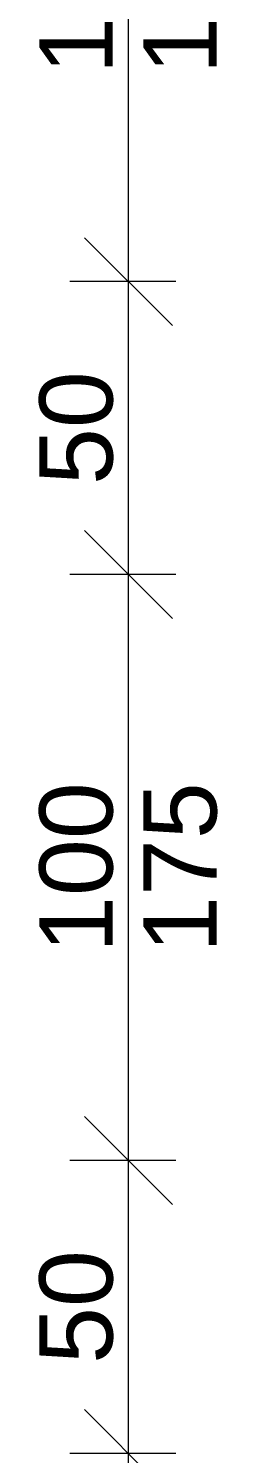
# Model space of a CAD drawing. Header units: centimetres. Extents: x -5566 to 5867, y -120 to 4683.
# Drawn here: x -5174.9 to -5140.8, y 1115.5 to 1358.7 of the extents above; entities that cross this region are included whole.
import ezdxf

# ---------------------------------------------------------------- set-up
doc = ezdxf.new("R2010")
doc.units = ezdxf.units.CM
doc.layers.add('A-ANNO-DIMS', color=211, linetype='Continuous', lineweight=5)
doc.styles.add('Arial', font='arial.ttf', dxfattribs={"height": 12.5})
doc.dimstyles.new('200_100_2_5mm_Arial_cm___OpenHeight', dxfattribs={"dimscale": 30.48, "dimtxt": 12.753242, "dimasz": 0.492126, "dimexe": 0.328084, "dimexo": 0.0625, "dimgap": 0.082021, "dimtad": 1, "dimdec": 0, "dimzin": 0, "dimdsep": 46, "dimtxsty": 'Arial', "dimblk1": 'OBLIQUE', "dimblk2": 'OBLIQUE', "dimsah": 1, "dimcen": 0.09, "dimdle": 0.328084, "dimazin": 0, "dimtfac": 1, "dimtdec": 4, "dimtix": 1, "dimtmove": 0, "dimatfit": 3, "dimfxl": 0.328084, "dimfxlon": 1, "dimtvp": 1, "dimtolj": 1, "dimtzin": 0, "dimlwd": 18, "dimlwe": 18, "dimarcsym": 2})

# ---------------------------------------------------------------- blocks, each defined once
blk = doc.blocks.new('_Oblique')
at = {"color": 0, "linetype": 'ByBlock', "lineweight": -2}
blk.add_line((-0.5, -0.5), (0.5, 0.5), dxfattribs=at)
blk = doc.blocks.new('DIMBLOCK189-Level _9_00')
at = {"layer": 'A-ANNO-DIMS', "color": 0, "lineweight": 18, "transparency": 16777216}
for p, q in [((-5157.84, 1005.49), (-5157.84, 1125.49)), ((-5149.74, 1115.49), (-5167.84, 1115.49)), ((-5149.74, 1015.49), (-5167.84, 1015.49))]:
    blk.add_line(p, q, dxfattribs=at)
at = {"layer": 'Defpoints', "color": 0, "transparency": 16777216}
for p in [(-5157.84, 1115.49), (-5147.84, 1115.49), (-5147.84, 1015.49)]:
    blk.add_point(p, dxfattribs=at)
at = {"layer": 'A-ANNO-DIMS', "color": 0, "lineweight": 18, "transparency": 16777216, "xscale": 15, "yscale": 15, "zscale": 15}
for p, rotation in [((-5157.84, 1115.49), 90), ((-5157.84, 1015.49), 270)]:
    blk.add_blockref('_Oblique', p, dxfattribs=dict(at, rotation=rotation))
at = {"layer": 'A-ANNO-DIMS', "color": 0, "lineweight": 18, "transparency": 16777216, "char_height": 12.5, "width": 34.6103, "attachment_point": 5, "rotation": 90, "style": 'Arial'}
for s, insert in [('\\A1;100', (-5166.72, 1065.49)), ('\\A1;175', (-5148.96, 1065.49))]:
    blk.add_mtext(s, dxfattribs=dict(at, insert=insert))
blk = doc.blocks.new('DIMBLOCK190-Level _9_00')
at = {"layer": 'A-ANNO-DIMS', "color": 0, "lineweight": 18, "transparency": 16777216}
for p, q in [((-5157.84, 1105.49), (-5157.84, 1175.49)), ((-5149.74, 1165.49), (-5167.84, 1165.49)), ((-5149.74, 1115.49), (-5167.84, 1115.49))]:
    blk.add_line(p, q, dxfattribs=at)
at = {"layer": 'Defpoints', "color": 0, "transparency": 16777216}
for p in [(-5157.84, 1165.49), (-5147.84, 1165.49), (-5147.84, 1115.49)]:
    blk.add_point(p, dxfattribs=at)
at = {"layer": 'A-ANNO-DIMS', "color": 0, "lineweight": 18, "transparency": 16777216, "xscale": 15, "yscale": 15, "zscale": 15}
for p, rotation in [((-5157.84, 1165.49), 90), ((-5157.84, 1115.49), 270)]:
    blk.add_blockref('_Oblique', p, dxfattribs=dict(at, rotation=rotation))
at = {"layer": 'A-ANNO-DIMS', "color": 0, "lineweight": 18, "transparency": 16777216, "insert": (-5166.72, 1140.49), "char_height": 12.5, "width": 23.0736, "attachment_point": 5, "rotation": 90, "style": 'Arial'}
blk.add_mtext('\\A1;50', dxfattribs=at)
blk = doc.blocks.new('DIMBLOCK191-Level _9_00')
at = {"layer": 'A-ANNO-DIMS', "color": 0, "lineweight": 18, "transparency": 16777216}
for p, q in [((-5157.84, 1155.49), (-5157.84, 1275.49)), ((-5149.74, 1265.49), (-5167.84, 1265.49)), ((-5149.74, 1165.49), (-5167.84, 1165.49))]:
    blk.add_line(p, q, dxfattribs=at)
at = {"layer": 'Defpoints', "color": 0, "transparency": 16777216}
for p in [(-5157.84, 1265.49), (-5147.84, 1265.49), (-5147.84, 1165.49)]:
    blk.add_point(p, dxfattribs=at)
at = {"layer": 'A-ANNO-DIMS', "color": 0, "lineweight": 18, "transparency": 16777216, "xscale": 15, "yscale": 15, "zscale": 15}
for p, rotation in [((-5157.84, 1265.49), 90), ((-5157.84, 1165.49), 270)]:
    blk.add_blockref('_Oblique', p, dxfattribs=dict(at, rotation=rotation))
at = {"layer": 'A-ANNO-DIMS', "color": 0, "lineweight": 18, "transparency": 16777216, "char_height": 12.5, "width": 34.6103, "attachment_point": 5, "rotation": 90, "style": 'Arial'}
for s, insert in [('\\A1;100', (-5166.72, 1215.49)), ('\\A1;175', (-5148.96, 1215.49))]:
    blk.add_mtext(s, dxfattribs=dict(at, insert=insert))
blk = doc.blocks.new('DIMBLOCK192-Level _9_00')
at = {"layer": 'A-ANNO-DIMS', "color": 0, "lineweight": 18, "transparency": 16777216}
for p, q in [((-5157.84, 1255.49), (-5157.84, 1325.49)), ((-5149.74, 1315.49), (-5167.84, 1315.49)), ((-5149.74, 1265.49), (-5167.84, 1265.49))]:
    blk.add_line(p, q, dxfattribs=at)
at = {"layer": 'Defpoints', "color": 0, "transparency": 16777216}
for p in [(-5157.84, 1315.49), (-5147.84, 1315.49), (-5147.84, 1265.49)]:
    blk.add_point(p, dxfattribs=at)
at = {"layer": 'A-ANNO-DIMS', "color": 0, "lineweight": 18, "transparency": 16777216, "xscale": 15, "yscale": 15, "zscale": 15}
for p, rotation in [((-5157.84, 1315.49), 90), ((-5157.84, 1265.49), 270)]:
    blk.add_blockref('_Oblique', p, dxfattribs=dict(at, rotation=rotation))
at = {"layer": 'A-ANNO-DIMS', "color": 0, "lineweight": 18, "transparency": 16777216, "insert": (-5166.72, 1290.49), "char_height": 12.5, "width": 23.0736, "attachment_point": 5, "rotation": 90, "style": 'Arial'}
blk.add_mtext('\\A1;50', dxfattribs=at)
blk = doc.blocks.new('DIMBLOCK193-Level _9_00')
at = {"layer": 'A-ANNO-DIMS', "color": 0, "lineweight": 18, "transparency": 16777216}
for p, q in [((-5157.84, 1305.49), (-5157.84, 1425.49)), ((-5149.74, 1415.49), (-5167.84, 1415.49)), ((-5149.74, 1315.49), (-5167.84, 1315.49))]:
    blk.add_line(p, q, dxfattribs=at)
at = {"layer": 'Defpoints', "color": 0, "transparency": 16777216}
for p in [(-5157.84, 1415.49), (-5147.84, 1415.49), (-5147.84, 1315.49)]:
    blk.add_point(p, dxfattribs=at)
at = {"layer": 'A-ANNO-DIMS', "color": 0, "lineweight": 18, "transparency": 16777216, "xscale": 15, "yscale": 15, "zscale": 15}
for p, rotation in [((-5157.84, 1415.49), 90), ((-5157.84, 1315.49), 270)]:
    blk.add_blockref('_Oblique', p, dxfattribs=dict(at, rotation=rotation))
at = {"layer": 'A-ANNO-DIMS', "color": 0, "lineweight": 18, "transparency": 16777216, "char_height": 12.5, "width": 34.6103, "attachment_point": 5, "rotation": 90, "style": 'Arial'}
for s, insert in [('\\A1;100', (-5166.72, 1365.49)), ('\\A1;175', (-5148.96, 1365.49))]:
    blk.add_mtext(s, dxfattribs=dict(at, insert=insert))

msp = doc.modelspace()

# ---------------------------------------------------------------- dimensions: what is measured, and where the dimension line sits
at = {"layer": 'A-ANNO-DIMS', "lineweight": 18}
for base, p1, p2, picture, middle in [((-5157.84, 1415.49), (-5147.84, 1315.49), (-5147.84, 1415.49), 'DIMBLOCK193-Level _9_00', (-5157.84, 1365.49)), ((-5157.84, 1265.49), (-5147.84, 1165.49), (-5147.84, 1265.49), 'DIMBLOCK191-Level _9_00', (-5157.84, 1215.49)), ((-5157.84, 1115.49), (-5147.84, 1015.49), (-5147.84, 1115.49), 'DIMBLOCK189-Level _9_00', (-5157.84, 1065.49))]:
    dim = msp.add_linear_dim(base=base, p1=p1, p2=p2, angle=270, text='<>\\X175', dimstyle='200_100_2_5mm_Arial_cm___OpenHeight', override={"dimpost": '<>', "dimfxl": 100}, dxfattribs=at)
    dim.commit()
    dim.dimension.update_dxf_attribs({"geometry": picture, "text_midpoint": middle})
for base, p1, p2, picture, middle in [((-5157.84, 1315.49), (-5147.84, 1265.49), (-5147.84, 1315.49), 'DIMBLOCK192-Level _9_00', (-5166.72, 1290.49)), ((-5157.84, 1165.49), (-5147.84, 1115.49), (-5147.84, 1165.49), 'DIMBLOCK190-Level _9_00', (-5166.72, 1140.49))]:
    dim = msp.add_linear_dim(base=base, p1=p1, p2=p2, angle=270, dimstyle='200_100_2_5mm_Arial_cm___OpenHeight', override={"dimpost": '<>', "dimfxl": 50}, dxfattribs=at)
    dim.commit()
    dim.dimension.update_dxf_attribs({"geometry": picture, "text_midpoint": middle})

doc.saveas('drawing.dxf')
